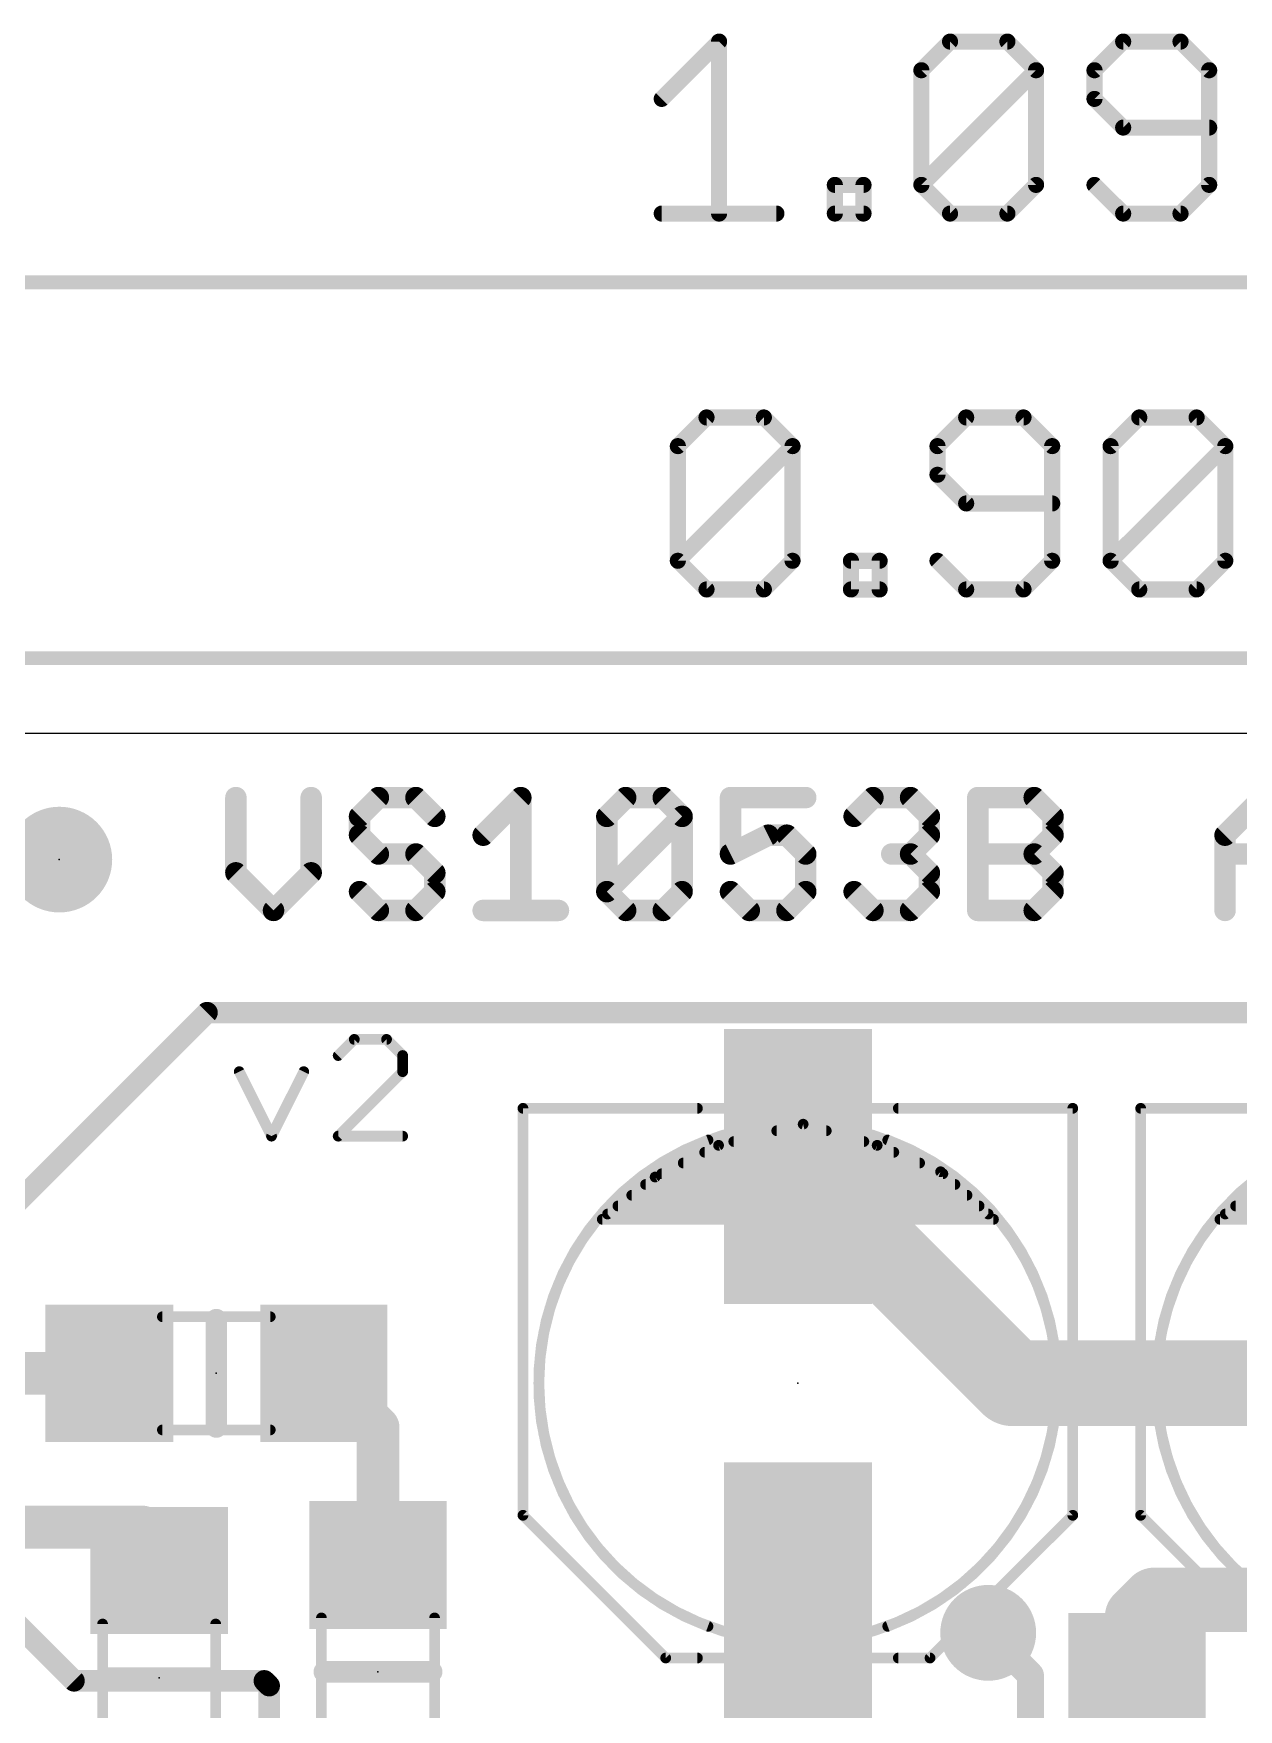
# Model space of a CAD drawing. Extents: x -6.5 to 37.6, y -9.6 to 64.3.
# Drawn here: x 5.47 to 16.87, y 48.47 to 64.33 of the extents above; entities that cross this region are included whole.
import ezdxf

# ---------------------------------------------------------------- set-up
doc = ezdxf.new("R2010")
doc.units = 0
for name, color, linetype in [('1', 12, 'CONTINUOUS'), ('16', 132, 'CONTINUOUS'), ('18', 110, 'CONTINUOUS'), ('20', 53, 'CONTINUOUS'), ('21', 40, 'CONTINUOUS'), ('23', 53, 'CONTINUOUS'), ('51', 253, 'CONTINUOUS')]:
    doc.layers.add(name, color=color, linetype=linetype)

# ---------------------------------------------------------------- blocks, each defined once
blk = doc.blocks.new('RECT')
blk.add_solid([(-0.5, -0.5), (0.5, -0.5), (-0.5, 0.5), (0.5, 0.5)])
blk = doc.blocks.new('PIE')
at = {"const_width": 0.5}
blk.add_lwpolyline([(0, -0.25, 1), (0, 0.25, 1), (0, -0.25)], format="xyb", dxfattribs=at)
blk = doc.blocks.new('ROUNDV')
at = {"const_width": 0.5}
blk.add_lwpolyline([(0, -0.25, 1), (0, 0.25, 1), (0, -0.25)], format="xyb", dxfattribs=at)

msp = doc.modelspace()

# ---------------------------------------------------------------- linework, layer by layer
at = {"layer": '1'}
for points, const_width in [([(12.7, 53.612), (12.7, 53.594)], 0.8128), ([(12.7, 53.594), (14.732, 51.562)], 0.8128), ([(6.184, 51.655), (5.1551, 51.655)], 0.4064), ([(8.216, 51.655), (8.729, 51.142)], 0.4064), ([(14.732, 51.562), (19.812, 51.562)], 0.8128), ([(8.729, 51.142), (8.729, 49.847)], 0.4064), ([(3.8, 50.1999), (6.5025, 50.1999)], 0.4064), ([(6.5025, 50.1999), (6.5025, 49.9459)], 0.4064), ([(6.5025, 49.9459), (6.659, 49.7894)], 0.4064), ([(15.908, 49.35), (16.07, 49.512)], 0.6096), ([(16.07, 49.512), (18.542, 49.512)], 0.6096), ([(5.854, 48.7459), (5.0699, 49.53)], 0.2032), ([(12.7, 48.768), (12.7, 49.512)], 0.4064), ([(15.908, 49.35), (15.908, 48.788)], 0.6096), ([(14.9, 48.7999), (14.5, 49.1999)], 0.254), ([(7.654, 48.7459), (5.854, 48.7459)], 0.2032), ([(7.7, 48.6999), (7.654, 48.7459)], 0.2032), ([(13.88, 47.588), (12.7, 48.768)], 0.4064), ([(14.9, 46.1999), (14.9, 48.7999)], 0.254), ([(7.7, 48.6999), (7.7, 46.7999)], 0.2032)]:
    msp.add_lwpolyline(points, dxfattribs=dict(at, const_width=const_width))
for points, const_width in [([(12.9032, 53.612, 1), (12.4968, 53.612)], 0.4064), ([(12.8437, 53.7377, 1), (12.5563, 53.4503)], 0.4064), ([(12.4968, 53.594, 1), (12.9032, 53.594)], 0.4064), ([(6.184, 51.5534, 1), (6.184, 51.7566)], 0.2032), ([(8.2878, 51.7268, 1), (8.1442, 51.5832)], 0.2032), ([(14.732, 51.7652, 1), (14.732, 51.3588)], 0.4064), ([(14.5883, 51.4183, 1), (14.8757, 51.7057)], 0.4064), ([(8.8306, 51.142, 1), (8.6274, 51.142)], 0.2032), ([(8.6572, 51.0702, 1), (8.8008, 51.2138)], 0.2032), ([(6.6041, 50.1999, 1), (6.4009, 50.1999)], 0.2032), ([(6.5025, 50.0983, 1), (6.5025, 50.3015)], 0.2032), ([(6.5743, 50.0177, 1), (6.4307, 49.8741)], 0.2032), ([(6.4009, 49.9459, 1), (6.6041, 49.9459)], 0.2032), ([(6.5872, 49.7176, 1), (6.7308, 49.8612)], 0.2032), ([(8.6274, 49.847, 1), (8.8306, 49.847)], 0.2032), ([(16.07, 49.6644, 1), (16.07, 49.3596)], 0.3048), ([(16.1778, 49.4042, 1), (15.9622, 49.6198)], 0.3048), ([(12.8016, 49.512, 1), (12.5984, 49.512)], 0.2032), ([(16.0604, 49.35, 1), (15.7556, 49.35)], 0.3048), ([(15.8002, 49.4578, 1), (16.0158, 49.2422)], 0.3048), ([(14.5449, 49.2448, 1), (14.4551, 49.155)], 0.127), ([(5.854, 48.7967, 1), (5.854, 48.6951)], 0.1016), ([(7.6899, 48.7818, 1), (7.6181, 48.71)], 0.1016), ([(7.654, 48.6951, 1), (7.654, 48.7967)], 0.1016), ([(12.5984, 48.768, 1), (12.8016, 48.768)], 0.2032), ([(12.7718, 48.8398, 1), (12.6282, 48.6962)], 0.2032), ([(14.9635, 48.7999, 1), (14.8365, 48.7999)], 0.127), ([(14.8551, 48.755, 1), (14.9449, 48.8448)], 0.127), ([(15.7556, 48.788, 1), (16.0604, 48.788)], 0.3048), ([(5.8181, 48.71, 1), (5.8899, 48.7818)], 0.1016), ([(7.7508, 48.6999, 1), (7.6492, 48.6999)], 0.1016), ([(7.6641, 48.664, 1), (7.7359, 48.7358)], 0.1016)]:
    msp.add_lwpolyline(points, format="xyb", dxfattribs=dict(at, const_width=const_width))
at = {"layer": '16'}
for points, const_width in [([(7.112, 55.0672), (3.556, 51.5112)], 0.2032), ([(19.7104, 55.0672), (7.112, 55.0672)], 0.2032), ([(6, 51.7999), (5.8, 51.5999)], 0.4064), ([(14.5, 49.1999), (14.6, 49.1999)], 0.254), ([(14.6, 49.1999), (14.7, 49.2999)], 0.254)]:
    msp.add_lwpolyline(points, dxfattribs=dict(at, const_width=const_width))
for points, const_width in [([(7.112, 55.118, 1), (7.112, 55.0164)], 0.1016), ([(7.1479, 55.0313, 1), (7.0761, 55.1031)], 0.1016), ([(6.0718, 51.7281, 1), (5.9281, 51.8717)], 0.2032), ([(5.7281, 51.6717, 1), (5.8718, 51.5281)], 0.2032), ([(14.5, 49.2634, 1), (14.5, 49.1364)], 0.127), ([(14.6, 49.1364, 1), (14.6, 49.2634)], 0.127), ([(14.7449, 49.255, 1), (14.6551, 49.3448)], 0.127), ([(14.5551, 49.2448, 1), (14.6449, 49.155)], 0.127)]:
    msp.add_lwpolyline(points, format="xyb", dxfattribs=dict(at, const_width=const_width))
at = {"layer": '20'}
msp.add_line((25.0952, 57.709), (2.54, 57.709), dxfattribs=at)
at = {"layer": '21'}
for points, const_width in [([(7.385, 57.1017), (7.385, 56.3899)], 0.2032), ([(8.0968, 56.3899), (8.0968, 57.1017)], 0.2032), ([(8.7323, 57.1017), (8.5544, 56.9238)], 0.2032), ([(9.0883, 57.1017), (8.7323, 57.1017)], 0.2032), ([(9.2662, 56.9238), (9.0883, 57.1017)], 0.2032), ([(9.7238, 56.7458), (10.0797, 57.1017)], 0.2032), ([(10.0797, 57.1017), (10.0797, 56.034)], 0.2032), ([(10.8932, 56.9238), (11.0711, 57.1017)], 0.2032), ([(11.0711, 57.1017), (11.427, 57.1017)], 0.2032), ([(11.427, 57.1017), (11.605, 56.9238)], 0.2032), ([(12.7744, 57.1017), (12.0626, 57.1017)], 0.2032), ([(12.0626, 57.1017), (12.0626, 56.5679)], 0.2032), ([(13.232, 56.9238), (13.4099, 57.1017)], 0.2032), ([(13.4099, 57.1017), (13.7658, 57.1017)], 0.2032), ([(13.7658, 57.1017), (13.9438, 56.9238)], 0.2032), ([(14.4014, 56.034), (14.4014, 57.1017)], 0.2032), ([(14.4014, 57.1017), (14.9352, 57.1017)], 0.2032), ([(14.9352, 57.1017), (15.1132, 56.9238)], 0.2032), ([(16.7402, 56.7458), (17.0961, 57.1017)], 0.2032), ([(8.5544, 56.9238), (8.5544, 56.7458)], 0.2032), ([(10.8932, 56.212), (10.8932, 56.9238)], 0.2032), ([(10.8932, 56.212), (11.605, 56.9238)], 0.2032), ([(11.605, 56.9238), (11.605, 56.212)], 0.2032), ([(13.9438, 56.9238), (13.9438, 56.7458)], 0.2032), ([(15.1132, 56.9238), (15.1132, 56.7458)], 0.2032), ([(8.5544, 56.7458), (8.7323, 56.5679)], 0.2032), ([(12.0626, 56.5679), (12.4185, 56.7458)], 0.2032), ([(12.4185, 56.7458), (12.5964, 56.7458)], 0.2032), ([(12.5964, 56.7458), (12.7744, 56.5679)], 0.2032), ([(13.9438, 56.7458), (13.7658, 56.5679)], 0.2032), ([(15.1132, 56.7458), (14.9352, 56.5679)], 0.2032), ([(16.7402, 56.034), (16.7402, 56.7458)], 0.2032), ([(8.7323, 56.5679), (9.0883, 56.5679)], 0.2032), ([(9.0883, 56.5679), (9.2662, 56.3899)], 0.2032), ([(12.7744, 56.5679), (12.7744, 56.212)], 0.2032), ([(13.7658, 56.5679), (13.5879, 56.5679)], 0.2032), ([(13.7658, 56.5679), (13.9438, 56.3899)], 0.2032), ([(14.4014, 56.5679), (14.9352, 56.5679)], 0.2032), ([(14.9352, 56.5679), (15.1132, 56.3899)], 0.2032), ([(16.7402, 56.5679), (17.452, 56.5679)], 0.2032), ([(7.385, 56.3899), (7.7409, 56.034)], 0.2032), ([(7.7409, 56.034), (8.0968, 56.3899)], 0.2032), ([(9.2662, 56.3899), (9.2662, 56.212)], 0.2032), ([(13.9438, 56.3899), (13.9438, 56.212)], 0.2032), ([(15.1132, 56.3899), (15.1132, 56.212)], 0.2032), ([(8.7323, 56.034), (8.5544, 56.212)], 0.2032), ([(9.2662, 56.212), (9.0883, 56.034)], 0.2032), ([(11.0711, 56.034), (10.8932, 56.212)], 0.2032), ([(11.605, 56.212), (11.427, 56.034)], 0.2032), ([(12.2405, 56.034), (12.0626, 56.212)], 0.2032), ([(12.7744, 56.212), (12.5964, 56.034)], 0.2032), ([(13.4099, 56.034), (13.232, 56.212)], 0.2032), ([(13.9438, 56.212), (13.7658, 56.034)], 0.2032), ([(15.1132, 56.212), (14.9352, 56.034)], 0.2032), ([(9.0883, 56.034), (8.7323, 56.034)], 0.2032), ([(9.7238, 56.034), (10.4356, 56.034)], 0.2032), ([(11.427, 56.034), (11.0711, 56.034)], 0.2032), ([(12.5964, 56.034), (12.2405, 56.034)], 0.2032), ([(13.7658, 56.034), (13.4099, 56.034)], 0.2032), ([(14.9352, 56.034), (14.4014, 56.034)], 0.2032), ([(8.5048, 54.814), (8.3523, 54.6615)], 0.1016), ([(8.8099, 54.814), (8.5048, 54.814)], 0.1016), ([(8.9624, 54.6615), (8.8099, 54.814)], 0.1016), ([(8.9624, 54.5089), (8.9624, 54.6615)], 0.1016), ([(7.4168, 54.5089), (7.7219, 53.8988)], 0.1016), ([(7.7219, 53.8988), (8.0269, 54.5089)], 0.1016), ([(8.3523, 53.8988), (8.9624, 54.5089)], 0.1016), ([(10.1, 50.312), (10.1, 54.162)], 0.1016), ([(10.1, 54.162), (11.75, 54.162)], 0.1016), ([(13.65, 54.162), (15.3, 54.162)], 0.1016), ([(15.3, 54.162), (15.3, 50.312)], 0.1016), ([(15.942, 50.312), (15.942, 54.162)], 0.1016), ([(15.942, 54.162), (17.592, 54.162)], 0.1016), ([(8.9624, 53.8988), (8.3523, 53.8988)], 0.1016), ([(7.2, 51.147), (7.2, 52.163)], 0.2032), ([(11.45, 48.962), (10.1, 50.312)], 0.1016), ([(15.3, 50.312), (13.95, 48.962)], 0.1016), ([(17.292, 48.962), (15.942, 50.312)], 0.1016), ([(11.75, 48.962), (11.45, 48.962)], 0.1016), ([(13.95, 48.962), (13.65, 48.962)], 0.1016), ([(7.167, 48.7734), (6.151, 48.7734)], 0.2032), ([(8.221, 48.831), (9.237, 48.831)], 0.2032)]:
    msp.add_lwpolyline(points, dxfattribs=dict(at, const_width=const_width))
for points, const_width in [([(7.4358, 57.1017, 1), (7.3342, 57.1017)], 0.1016), ([(8.1476, 57.1017, 1), (8.046, 57.1017)], 0.1016), ([(8.7323, 57.1525, 1), (8.7323, 57.0509)], 0.1016), ([(8.7683, 57.0658, 1), (8.6964, 57.1376)], 0.1016), ([(9.1242, 57.1376, 1), (9.0523, 57.0658)], 0.1016), ([(9.0883, 57.0509, 1), (9.0883, 57.1525)], 0.1016), ([(10.1305, 57.1017, 1), (10.0289, 57.1017)], 0.1016), ([(10.1156, 57.0658, 1), (10.0438, 57.1376)], 0.1016), ([(11.0711, 57.1525, 1), (11.0711, 57.0509)], 0.1016), ([(11.1071, 57.0658, 1), (11.0352, 57.1376)], 0.1016), ([(11.463, 57.1376, 1), (11.3911, 57.0658)], 0.1016), ([(11.427, 57.0509, 1), (11.427, 57.1525)], 0.1016), ([(12.0626, 57.1525, 1), (12.0626, 57.0509)], 0.1016), ([(12.1134, 57.1017, 1), (12.0118, 57.1017)], 0.1016), ([(12.7744, 57.0509, 1), (12.7744, 57.1525)], 0.1016), ([(13.4099, 57.1525, 1), (13.4099, 57.0509)], 0.1016), ([(13.4459, 57.0658, 1), (13.374, 57.1376)], 0.1016), ([(13.8018, 57.1376, 1), (13.7299, 57.0658)], 0.1016), ([(13.7658, 57.0509, 1), (13.7658, 57.1525)], 0.1016), ([(14.4522, 57.1017, 1), (14.3506, 57.1017)], 0.1016), ([(14.4014, 57.1525, 1), (14.4014, 57.0509)], 0.1016), ([(14.9712, 57.1376, 1), (14.8993, 57.0658)], 0.1016), ([(14.9352, 57.0509, 1), (14.9352, 57.1525)], 0.1016), ([(8.6052, 56.9238, 1), (8.5036, 56.9238)], 0.1016), ([(8.5185, 56.9597, 1), (8.5903, 56.8878)], 0.1016), ([(9.2303, 56.8878, 1), (9.3021, 56.9597)], 0.1016), ([(10.944, 56.9238, 1), (10.8424, 56.9238)], 0.1016), ([(10.8573, 56.9597, 1), (10.9291, 56.8878)], 0.1016), ([(11.6558, 56.9238, 1), (11.5542, 56.9238)], 0.1016), ([(11.6409, 56.8878, 1), (11.5691, 56.9597)], 0.1016), ([(11.5691, 56.8878, 1), (11.6409, 56.9597)], 0.1016), ([(13.1961, 56.9597, 1), (13.2679, 56.8878)], 0.1016), ([(13.9946, 56.9238, 1), (13.893, 56.9238)], 0.1016), ([(13.9079, 56.8878, 1), (13.9797, 56.9597)], 0.1016), ([(15.164, 56.9238, 1), (15.0624, 56.9238)], 0.1016), ([(15.0773, 56.8878, 1), (15.1491, 56.9597)], 0.1016), ([(8.5903, 56.7817, 1), (8.5185, 56.7099)], 0.1016), ([(8.5036, 56.7458, 1), (8.6052, 56.7458)], 0.1016), ([(9.6879, 56.7817, 1), (9.7597, 56.7099)], 0.1016), ([(12.4185, 56.7966, 1), (12.4185, 56.695)], 0.1016), ([(12.4412, 56.7004, 1), (12.3958, 56.7912)], 0.1016), ([(12.6324, 56.7817, 1), (12.5605, 56.7099)], 0.1016), ([(12.5964, 56.695, 1), (12.5964, 56.7966)], 0.1016), ([(13.893, 56.7458, 1), (13.9946, 56.7458)], 0.1016), ([(13.9797, 56.7099, 1), (13.9079, 56.7817)], 0.1016), ([(15.0624, 56.7458, 1), (15.164, 56.7458)], 0.1016), ([(15.1491, 56.7099, 1), (15.0773, 56.7817)], 0.1016), ([(16.791, 56.7458, 1), (16.6894, 56.7458)], 0.1016), ([(16.7043, 56.7817, 1), (16.7761, 56.7099)], 0.1016), ([(8.7323, 56.6187, 1), (8.7323, 56.5171)], 0.1016), ([(8.6964, 56.5319, 1), (8.7683, 56.6038)], 0.1016), ([(9.1242, 56.6038, 1), (9.0523, 56.5319)], 0.1016), ([(9.0883, 56.5171, 1), (9.0883, 56.6187)], 0.1016), ([(12.0399, 56.6133, 1), (12.0853, 56.5224)], 0.1016), ([(12.0118, 56.5679, 1), (12.1134, 56.5679)], 0.1016), ([(12.8252, 56.5679, 1), (12.7236, 56.5679)], 0.1016), ([(12.7385, 56.5319, 1), (12.8103, 56.6038)], 0.1016), ([(13.5879, 56.6187, 1), (13.5879, 56.5171)], 0.1016), ([(13.8018, 56.6038, 1), (13.7299, 56.5319)], 0.1016), ([(13.7299, 56.6038, 1), (13.8018, 56.5319)], 0.1016), ([(13.7658, 56.5171, 1), (13.7658, 56.6187)], 0.1016), ([(14.4014, 56.6187, 1), (14.4014, 56.5171)], 0.1016), ([(14.9712, 56.6038, 1), (14.8993, 56.5319)], 0.1016), ([(14.8993, 56.6038, 1), (14.9712, 56.5319)], 0.1016), ([(14.9352, 56.5171, 1), (14.9352, 56.6187)], 0.1016), ([(16.7402, 56.6187, 1), (16.7402, 56.5171)], 0.1016), ([(7.4209, 56.4258, 1), (7.3491, 56.354)], 0.1016), ([(8.1327, 56.354, 1), (8.0609, 56.4258)], 0.1016), ([(9.317, 56.3899, 1), (9.2154, 56.3899)], 0.1016), ([(9.2303, 56.354, 1), (9.3021, 56.4258)], 0.1016), ([(13.9946, 56.3899, 1), (13.893, 56.3899)], 0.1016), ([(13.9079, 56.354, 1), (13.9797, 56.4258)], 0.1016), ([(15.164, 56.3899, 1), (15.0624, 56.3899)], 0.1016), ([(15.0773, 56.354, 1), (15.1491, 56.4258)], 0.1016), ([(7.3342, 56.3899, 1), (7.4358, 56.3899)], 0.1016), ([(8.046, 56.3899, 1), (8.1476, 56.3899)], 0.1016), ([(8.5903, 56.2479, 1), (8.5185, 56.176)], 0.1016), ([(9.3021, 56.176, 1), (9.2303, 56.2479)], 0.1016), ([(10.9291, 56.2479, 1), (10.8573, 56.176)], 0.1016), ([(10.8573, 56.2479, 1), (10.9291, 56.176)], 0.1016), ([(11.6409, 56.176, 1), (11.5691, 56.2479)], 0.1016), ([(12.0985, 56.2479, 1), (12.0267, 56.176)], 0.1016), ([(12.8103, 56.176, 1), (12.7385, 56.2479)], 0.1016), ([(13.2679, 56.2479, 1), (13.1961, 56.176)], 0.1016), ([(13.9797, 56.176, 1), (13.9079, 56.2479)], 0.1016), ([(15.1491, 56.176, 1), (15.0773, 56.2479)], 0.1016), ([(8.7323, 56.0848, 1), (8.7323, 55.9832)], 0.1016), ([(9.0883, 55.9832, 1), (9.0883, 56.0848)], 0.1016), ([(9.2154, 56.212, 1), (9.317, 56.212)], 0.1016), ([(9.7238, 56.0848, 1), (9.7238, 55.9832)], 0.1016), ([(10.4356, 55.9832, 1), (10.4356, 56.0848)], 0.1016), ([(10.8424, 56.212, 1), (10.944, 56.212)], 0.1016), ([(11.0711, 56.0848, 1), (11.0711, 55.9832)], 0.1016), ([(11.427, 55.9832, 1), (11.427, 56.0848)], 0.1016), ([(11.5542, 56.212, 1), (11.6558, 56.212)], 0.1016), ([(12.2405, 56.0848, 1), (12.2405, 55.9832)], 0.1016), ([(12.5964, 55.9832, 1), (12.5964, 56.0848)], 0.1016), ([(12.7236, 56.212, 1), (12.8252, 56.212)], 0.1016), ([(13.4099, 56.0848, 1), (13.4099, 55.9832)], 0.1016), ([(13.7658, 55.9832, 1), (13.7658, 56.0848)], 0.1016), ([(13.893, 56.212, 1), (13.9946, 56.212)], 0.1016), ([(14.4014, 56.0848, 1), (14.4014, 55.9832)], 0.1016), ([(14.9352, 55.9832, 1), (14.9352, 56.0848)], 0.1016), ([(15.0624, 56.212, 1), (15.164, 56.212)], 0.1016), ([(7.705, 56.0699, 1), (7.7768, 55.9981)], 0.1016), ([(7.705, 55.9981, 1), (7.7768, 56.0699)], 0.1016), ([(8.6964, 55.9981, 1), (8.7683, 56.0699)], 0.1016), ([(9.0523, 56.0699, 1), (9.1242, 55.9981)], 0.1016), ([(10.0289, 56.034, 1), (10.1305, 56.034)], 0.1016), ([(11.0352, 55.9981, 1), (11.1071, 56.0699)], 0.1016), ([(11.3911, 56.0699, 1), (11.463, 55.9981)], 0.1016), ([(12.2046, 55.9981, 1), (12.2765, 56.0699)], 0.1016), ([(12.5605, 56.0699, 1), (12.6324, 55.9981)], 0.1016), ([(13.374, 55.9981, 1), (13.4459, 56.0699)], 0.1016), ([(13.7299, 56.0699, 1), (13.8018, 55.9981)], 0.1016), ([(14.3506, 56.034, 1), (14.4522, 56.034)], 0.1016), ([(14.8993, 56.0699, 1), (14.9712, 55.9981)], 0.1016), ([(16.6894, 56.034, 1), (16.791, 56.034)], 0.1016), ([(8.5048, 54.8394, 1), (8.5048, 54.7886)], 0.0508), ([(8.5228, 54.796, 1), (8.4869, 54.8319)], 0.0508), ([(8.8279, 54.8319, 1), (8.7919, 54.796)], 0.0508), ([(8.8099, 54.7886, 1), (8.8099, 54.8394)], 0.0508), ([(8.3344, 54.6794, 1), (8.3703, 54.6435)], 0.0508), ([(8.9878, 54.6615, 1), (8.937, 54.6615)], 0.0508), ([(8.9445, 54.6435, 1), (8.9804, 54.6794)], 0.0508), ([(7.4395, 54.5203, 1), (7.3941, 54.4976)], 0.0508), ([(8.0496, 54.4976, 1), (8.0042, 54.5203)], 0.0508), ([(8.9804, 54.491, 1), (8.9445, 54.5269)], 0.0508), ([(8.937, 54.5089, 1), (8.9878, 54.5089)], 0.0508), ([(10.1254, 54.162, 1), (10.0746, 54.162)], 0.0508), ([(10.1, 54.1874, 1), (10.1, 54.1366)], 0.0508), ([(11.75, 54.1366, 1), (11.75, 54.1874)], 0.0508), ([(13.65, 54.1874, 1), (13.65, 54.1366)], 0.0508), ([(15.3254, 54.162, 1), (15.2746, 54.162)], 0.0508), ([(15.3, 54.1366, 1), (15.3, 54.1874)], 0.0508), ([(15.9674, 54.162, 1), (15.9166, 54.162)], 0.0508), ([(15.942, 54.1874, 1), (15.942, 54.1366)], 0.0508), ([(7.6991, 53.9102, 1), (7.7446, 53.8874)], 0.0508), ([(7.6991, 53.8874, 1), (7.7446, 53.9102)], 0.0508), ([(8.3523, 53.9242, 1), (8.3523, 53.8734)], 0.0508), ([(8.3344, 53.9168, 1), (8.3703, 53.8808)], 0.0508), ([(8.9624, 53.8734, 1), (8.9624, 53.9242)], 0.0508), ([(11.85, 53.862, 0.6965), (11.85, 49.262)], 0.1016), ([(11.8588, 53.8382, 1), (11.8412, 53.8858)], 0.0508), ([(13.55, 49.262, 0.6965), (13.55, 53.862)], 0.1016), ([(13.5588, 53.8858, 1), (13.5412, 53.8382)], 0.0508), ([(17.692, 53.862, 0.6965), (17.692, 49.262)], 0.1016), ([(7.2508, 52.163, 1), (7.1492, 52.163)], 0.1016), ([(7.1492, 51.147, 1), (7.2508, 51.147)], 0.1016), ([(10.118, 50.33, 1), (10.082, 50.294)], 0.0508), ([(10.0746, 50.312, 1), (10.1254, 50.312)], 0.0508), ([(15.2746, 50.312, 1), (15.3254, 50.312)], 0.0508), ([(15.318, 50.294, 1), (15.282, 50.33)], 0.0508), ([(15.96, 50.33, 1), (15.924, 50.294)], 0.0508), ([(15.9166, 50.312, 1), (15.9674, 50.312)], 0.0508), ([(11.8412, 49.2382, 1), (11.8588, 49.2858)], 0.0508), ([(13.5412, 49.2858, 1), (13.5588, 49.2382)], 0.0508), ([(11.45, 48.9874, 1), (11.45, 48.9366)], 0.0508), ([(11.432, 48.944, 1), (11.468, 48.98)], 0.0508), ([(11.75, 48.9366, 1), (11.75, 48.9874)], 0.0508), ([(13.65, 48.9874, 1), (13.65, 48.9366)], 0.0508), ([(13.932, 48.98, 1), (13.968, 48.944)], 0.0508), ([(13.95, 48.9366, 1), (13.95, 48.9874)], 0.0508), ([(6.151, 48.8242, 1), (6.151, 48.7226)], 0.1016), ([(7.167, 48.7226, 1), (7.167, 48.8242)], 0.1016), ([(8.221, 48.8818, 1), (8.221, 48.7802)], 0.1016), ([(9.237, 48.7802, 1), (9.237, 48.8818)], 0.1016)]:
    msp.add_lwpolyline(points, format="xyb", dxfattribs=dict(at, const_width=const_width))
at = {"layer": '23'}
for p in [(5.715, 56.515), (7.2, 51.655), (12.7, 51.562), (6.659, 48.7734), (8.729, 48.831)]:
    msp.add_point(p, dxfattribs=at)
at = {"layer": '51'}
for points, const_width in [([(11.4124, 63.7114), (11.9547, 64.2537)], 0.1524), ([(11.9547, 64.2537), (11.9547, 62.6267)], 0.1524), ([(13.8681, 63.9825), (14.1393, 64.2537)], 0.1524), ([(14.1393, 64.2537), (14.6816, 64.2537)], 0.1524), ([(14.6816, 64.2537), (14.9528, 63.9825)], 0.1524), ([(15.7765, 64.2537), (15.5053, 63.9825)], 0.1524), ([(16.3188, 64.2537), (15.7765, 64.2537)], 0.1524), ([(16.59, 63.9825), (16.3188, 64.2537)], 0.1524), ([(13.8681, 62.8979), (13.8681, 63.9825)], 0.1524), ([(13.8681, 62.8979), (14.9528, 63.9825)], 0.1524), ([(14.9528, 63.9825), (14.9528, 62.8979)], 0.1524), ([(15.5053, 63.9825), (15.5053, 63.7114)], 0.1524), ([(16.59, 62.8979), (16.59, 63.9825)], 0.1524), ([(15.5053, 63.7114), (15.7765, 63.4402)], 0.1524), ([(15.7765, 63.4402), (16.59, 63.4402)], 0.1524), ([(13.0496, 62.6267), (13.0496, 62.8979)], 0.1524), ([(13.0496, 62.8979), (13.3207, 62.8979)], 0.1524), ([(13.3207, 62.8979), (13.3207, 62.6267)], 0.1524), ([(14.1393, 62.6267), (13.8681, 62.8979)], 0.1524), ([(14.9528, 62.8979), (14.6816, 62.6267)], 0.1524), ([(15.5053, 62.8979), (15.7765, 62.6267)], 0.1524), ([(16.3188, 62.6267), (16.59, 62.8979)], 0.1524), ([(11.4124, 62.6267), (12.4971, 62.6267)], 0.1524), ([(13.3207, 62.6267), (13.0496, 62.6267)], 0.1524), ([(14.6816, 62.6267), (14.1393, 62.6267)], 0.1524), ([(15.7765, 62.6267), (16.3188, 62.6267)], 0.1524), ([(0.065, 61.976), (27.5702, 61.976)], 0.13), ([(11.5648, 60.4265), (11.836, 60.6977)], 0.1524), ([(11.836, 60.6977), (12.3783, 60.6977)], 0.1524), ([(12.3783, 60.6977), (12.6495, 60.4265)], 0.1524), ([(14.2917, 60.6977), (14.0205, 60.4265)], 0.1524), ([(14.834, 60.6977), (14.2917, 60.6977)], 0.1524), ([(15.1052, 60.4265), (14.834, 60.6977)], 0.1524), ([(15.6577, 60.4265), (15.9289, 60.6977)], 0.1524), ([(15.9289, 60.6977), (16.4712, 60.6977)], 0.1524), ([(16.4712, 60.6977), (16.7424, 60.4265)], 0.1524), ([(11.5648, 59.3419), (11.5648, 60.4265)], 0.1524), ([(11.5648, 59.3419), (12.6495, 60.4265)], 0.1524), ([(12.6495, 60.4265), (12.6495, 59.3419)], 0.1524), ([(14.0205, 60.4265), (14.0205, 60.1554)], 0.1524), ([(15.1052, 59.3419), (15.1052, 60.4265)], 0.1524), ([(15.6577, 59.3419), (15.6577, 60.4265)], 0.1524), ([(15.6577, 59.3419), (16.7424, 60.4265)], 0.1524), ([(16.7424, 60.4265), (16.7424, 59.3419)], 0.1524), ([(14.0205, 60.1554), (14.2917, 59.8842)], 0.1524), ([(14.2917, 59.8842), (15.1052, 59.8842)], 0.1524), ([(11.836, 59.0707), (11.5648, 59.3419)], 0.1524), ([(12.6495, 59.3419), (12.3783, 59.0707)], 0.1524), ([(13.202, 59.0707), (13.202, 59.3419)], 0.1524), ([(13.202, 59.3419), (13.4731, 59.3419)], 0.1524), ([(13.4731, 59.3419), (13.4731, 59.0707)], 0.1524), ([(14.0205, 59.3419), (14.2917, 59.0707)], 0.1524), ([(14.834, 59.0707), (15.1052, 59.3419)], 0.1524), ([(15.9289, 59.0707), (15.6577, 59.3419)], 0.1524), ([(16.7424, 59.3419), (16.4712, 59.0707)], 0.1524), ([(12.3783, 59.0707), (11.836, 59.0707)], 0.1524), ([(13.4731, 59.0707), (13.202, 59.0707)], 0.1524), ([(14.2917, 59.0707), (14.834, 59.0707)], 0.1524), ([(16.4712, 59.0707), (15.9289, 59.0707)], 0.1524), ([(2.605, 58.42), (25.335, 58.42)], 0.13), ([(10.1, 50.312), (10.1, 54.162)], 0.1016), ([(10.1, 54.162), (15.3, 54.162)], 0.1016), ([(15.3, 54.162), (15.3, 50.312)], 0.1016), ([(15.942, 50.312), (15.942, 54.162)], 0.1016), ([(15.942, 54.162), (21.142, 54.162)], 0.1016), ([(12.75, 54.012), (11.95, 53.812)], 0.1016), ([(12.5004, 53.9496), (12.9684, 53.9496)], 0.1016), ([(13.45, 53.812), (12.75, 54.012)], 0.1016), ([(11.95, 53.812), (11.35, 53.512)], 0.1016), ([(11.8188, 53.7464), (13.6074, 53.7464)], 0.1016), ([(12.094, 53.848), (13.324, 53.848)], 0.1016), ([(14.05, 53.562), (13.45, 53.812)], 0.1016), ([(11.4124, 53.5432), (14.0712, 53.5432)], 0.1016), ([(11.6156, 53.6448), (13.8513, 53.6448)], 0.1016), ([(14.5, 53.162), (14.05, 53.562)], 0.1016), ([(11.35, 53.512), (10.9, 53.162)], 0.1016), ([(11.2595, 53.4416), (14.1855, 53.4416)], 0.1016), ([(17.192, 53.512), (16.742, 53.162)], 0.1016), ([(10.9982, 53.2384), (14.4141, 53.2384)], 0.1016), ([(11.1289, 53.34), (14.2998, 53.34)], 0.1016), ([(16.8402, 53.2384), (20.2561, 53.2384)], 0.1016), ([(14.55, 53.112), (10.85, 53.112)], 0.1016), ([(10.9, 53.162), (14.5, 53.162)], 0.1016), ([(20.392, 53.112), (16.692, 53.112)], 0.1016), ([(16.742, 53.162), (20.342, 53.162)], 0.1016), ([(7.71, 52.19), (6.69, 52.19)], 0.1016), ([(7.71, 51.12), (6.69, 51.12)], 0.1016), ([(11.45, 48.962), (10.1, 50.312)], 0.1016), ([(15.3, 50.312), (13.95, 48.962)], 0.1016), ([(17.292, 48.962), (15.942, 50.312)], 0.1016), ([(6.124, 49.2834), (6.124, 48.2634)], 0.1016), ([(7.194, 49.2834), (7.194, 48.2634)], 0.1016), ([(8.194, 48.321), (8.194, 49.341)], 0.1016), ([(9.264, 48.321), (9.264, 49.341)], 0.1016), ([(13.95, 48.962), (11.45, 48.962)], 0.1016)]:
    msp.add_lwpolyline(points, dxfattribs=dict(at, const_width=const_width))
for points, const_width in [([(11.9928, 64.2537, 1), (11.9166, 64.2537)], 0.0762), ([(11.9817, 64.2267, 1), (11.9278, 64.2806)], 0.0762), ([(14.1393, 64.2918, 1), (14.1393, 64.2156)], 0.0762), ([(14.1662, 64.2267, 1), (14.1124, 64.2806)], 0.0762), ([(14.7086, 64.2806, 1), (14.6547, 64.2267)], 0.0762), ([(14.6816, 64.2156, 1), (14.6816, 64.2918)], 0.0762), ([(15.7765, 64.2918, 1), (15.7765, 64.2156)], 0.0762), ([(15.8034, 64.2267, 1), (15.7495, 64.2806)], 0.0762), ([(16.3457, 64.2806, 1), (16.2919, 64.2267)], 0.0762), ([(16.3188, 64.2156, 1), (16.3188, 64.2918)], 0.0762), ([(13.9062, 63.9825, 1), (13.83, 63.9825)], 0.0762), ([(14.9909, 63.9825, 1), (14.9147, 63.9825)], 0.0762), ([(14.9797, 63.9556, 1), (14.9259, 64.0095)], 0.0762), ([(15.5434, 63.9825, 1), (15.4672, 63.9825)], 0.0762), ([(16.6281, 63.9825, 1), (16.5519, 63.9825)], 0.0762), ([(13.8412, 64.0095, 1), (13.8951, 63.9556)], 0.0762), ([(14.9259, 63.9556, 1), (14.9797, 64.0095)], 0.0762), ([(15.4784, 64.0095, 1), (15.5322, 63.9556)], 0.0762), ([(16.563, 63.9556, 1), (16.6169, 64.0095)], 0.0762), ([(11.3855, 63.7383, 1), (11.4394, 63.6844)], 0.0762), ([(15.5322, 63.7383, 1), (15.4784, 63.6844)], 0.0762), ([(15.4672, 63.7114, 1), (15.5434, 63.7114)], 0.0762), ([(15.7765, 63.4783, 1), (15.7765, 63.4021)], 0.0762), ([(15.7495, 63.4133, 1), (15.8034, 63.4671)], 0.0762), ([(16.59, 63.4021, 1), (16.59, 63.4783)], 0.0762), ([(13.0877, 62.8979, 1), (13.0115, 62.8979)], 0.0762), ([(13.0496, 62.936, 1), (13.0496, 62.8598)], 0.0762), ([(13.3588, 62.8979, 1), (13.2826, 62.8979)], 0.0762), ([(13.3207, 62.8598, 1), (13.3207, 62.936)], 0.0762), ([(13.8951, 62.9248, 1), (13.8412, 62.8709)], 0.0762), ([(13.8412, 62.9248, 1), (13.8951, 62.8709)], 0.0762), ([(14.9797, 62.8709, 1), (14.9259, 62.9248)], 0.0762), ([(15.5322, 62.9248, 1), (15.4784, 62.8709)], 0.0762), ([(16.6169, 62.8709, 1), (16.563, 62.9248)], 0.0762), ([(13.83, 62.8979, 1), (13.9062, 62.8979)], 0.0762), ([(14.9147, 62.8979, 1), (14.9909, 62.8979)], 0.0762), ([(16.5519, 62.8979, 1), (16.6281, 62.8979)], 0.0762), ([(11.4124, 62.6648, 1), (11.4124, 62.5886)], 0.0762), ([(11.9166, 62.6267, 1), (11.9928, 62.6267)], 0.0762), ([(12.4971, 62.5886, 1), (12.4971, 62.6648)], 0.0762), ([(13.0496, 62.6648, 1), (13.0496, 62.5886)], 0.0762), ([(13.0115, 62.6267, 1), (13.0877, 62.6267)], 0.0762), ([(13.2826, 62.6267, 1), (13.3588, 62.6267)], 0.0762), ([(13.3207, 62.5886, 1), (13.3207, 62.6648)], 0.0762), ([(14.1393, 62.6648, 1), (14.1393, 62.5886)], 0.0762), ([(14.1124, 62.5998, 1), (14.1662, 62.6536)], 0.0762), ([(14.6547, 62.6536, 1), (14.7086, 62.5998)], 0.0762), ([(14.6816, 62.5886, 1), (14.6816, 62.6648)], 0.0762), ([(15.7765, 62.6648, 1), (15.7765, 62.5886)], 0.0762), ([(15.7495, 62.5998, 1), (15.8034, 62.6536)], 0.0762), ([(16.2919, 62.6536, 1), (16.3457, 62.5998)], 0.0762), ([(16.3188, 62.5886, 1), (16.3188, 62.6648)], 0.0762), ([(11.836, 60.7358, 1), (11.836, 60.6596)], 0.0762), ([(11.8629, 60.6707, 1), (11.809, 60.7246)], 0.0762), ([(12.4052, 60.7246, 1), (12.3514, 60.6707)], 0.0762), ([(12.3783, 60.6596, 1), (12.3783, 60.7358)], 0.0762), ([(14.2917, 60.7358, 1), (14.2917, 60.6596)], 0.0762), ([(14.3186, 60.6707, 1), (14.2648, 60.7246)], 0.0762), ([(14.861, 60.7246, 1), (14.8071, 60.6707)], 0.0762), ([(14.834, 60.6596, 1), (14.834, 60.7358)], 0.0762), ([(15.9289, 60.7358, 1), (15.9289, 60.6596)], 0.0762), ([(15.9558, 60.6707, 1), (15.9019, 60.7246)], 0.0762), ([(16.4981, 60.7246, 1), (16.4443, 60.6707)], 0.0762), ([(16.4712, 60.6596, 1), (16.4712, 60.7358)], 0.0762), ([(11.6029, 60.4265, 1), (11.5267, 60.4265)], 0.0762), ([(11.5379, 60.4535, 1), (11.5918, 60.3996)], 0.0762), ([(12.6876, 60.4265, 1), (12.6114, 60.4265)], 0.0762), ([(12.6764, 60.3996, 1), (12.6225, 60.4535)], 0.0762), ([(12.6225, 60.3996, 1), (12.6764, 60.4535)], 0.0762), ([(14.0586, 60.4265, 1), (13.9824, 60.4265)], 0.0762), ([(13.9936, 60.4535, 1), (14.0475, 60.3996)], 0.0762), ([(15.1433, 60.4265, 1), (15.0671, 60.4265)], 0.0762), ([(15.0783, 60.3996, 1), (15.1321, 60.4535)], 0.0762), ([(15.6958, 60.4265, 1), (15.6196, 60.4265)], 0.0762), ([(15.6308, 60.4535, 1), (15.6846, 60.3996)], 0.0762), ([(16.7805, 60.4265, 1), (16.7043, 60.4265)], 0.0762), ([(16.7693, 60.3996, 1), (16.7154, 60.4535)], 0.0762), ([(16.7154, 60.3996, 1), (16.7693, 60.4535)], 0.0762), ([(14.0475, 60.1823, 1), (13.9936, 60.1284)], 0.0762), ([(13.9824, 60.1554, 1), (14.0586, 60.1554)], 0.0762), ([(14.2917, 59.9223, 1), (14.2917, 59.8461)], 0.0762), ([(14.2648, 59.8573, 1), (14.3186, 59.9111)], 0.0762), ([(15.1052, 59.8461, 1), (15.1052, 59.9223)], 0.0762), ([(11.5918, 59.3688, 1), (11.5379, 59.3149)], 0.0762), ([(11.5379, 59.3688, 1), (11.5918, 59.3149)], 0.0762), ([(11.5267, 59.3419, 1), (11.6029, 59.3419)], 0.0762), ([(12.6114, 59.3419, 1), (12.6876, 59.3419)], 0.0762), ([(12.6764, 59.3149, 1), (12.6225, 59.3688)], 0.0762), ([(13.2401, 59.3419, 1), (13.1639, 59.3419)], 0.0762), ([(13.202, 59.38, 1), (13.202, 59.3038)], 0.0762), ([(13.5112, 59.3419, 1), (13.435, 59.3419)], 0.0762), ([(13.4731, 59.3038, 1), (13.4731, 59.38)], 0.0762), ([(14.0475, 59.3688, 1), (13.9936, 59.3149)], 0.0762), ([(15.0671, 59.3419, 1), (15.1433, 59.3419)], 0.0762), ([(15.1321, 59.3149, 1), (15.0783, 59.3688)], 0.0762), ([(15.6846, 59.3688, 1), (15.6308, 59.3149)], 0.0762), ([(15.6308, 59.3688, 1), (15.6846, 59.3149)], 0.0762), ([(15.6196, 59.3419, 1), (15.6958, 59.3419)], 0.0762), ([(16.7043, 59.3419, 1), (16.7805, 59.3419)], 0.0762), ([(16.7693, 59.3149, 1), (16.7154, 59.3688)], 0.0762), ([(11.836, 59.1088, 1), (11.836, 59.0326)], 0.0762), ([(12.3783, 59.0326, 1), (12.3783, 59.1088)], 0.0762), ([(13.202, 59.1088, 1), (13.202, 59.0326)], 0.0762), ([(13.4731, 59.0326, 1), (13.4731, 59.1088)], 0.0762), ([(14.2917, 59.1088, 1), (14.2917, 59.0326)], 0.0762), ([(14.834, 59.0326, 1), (14.834, 59.1088)], 0.0762), ([(15.9289, 59.1088, 1), (15.9289, 59.0326)], 0.0762), ([(16.4712, 59.0326, 1), (16.4712, 59.1088)], 0.0762), ([(11.809, 59.0438, 1), (11.8629, 59.0976)], 0.0762), ([(12.3514, 59.0976, 1), (12.4052, 59.0438)], 0.0762), ([(13.1639, 59.0707, 1), (13.2401, 59.0707)], 0.0762), ([(13.435, 59.0707, 1), (13.5112, 59.0707)], 0.0762), ([(14.2648, 59.0438, 1), (14.3186, 59.0976)], 0.0762), ([(14.8071, 59.0976, 1), (14.861, 59.0438)], 0.0762), ([(15.9019, 59.0438, 1), (15.9558, 59.0976)], 0.0762), ([(16.4443, 59.0976, 1), (16.4981, 59.0438)], 0.0762), ([(10.1254, 54.162, 1), (10.0746, 54.162)], 0.0508), ([(10.1, 54.1874, 1), (10.1, 54.1366)], 0.0508), ([(15.3254, 54.162, 1), (15.2746, 54.162)], 0.0508), ([(15.3, 54.1366, 1), (15.3, 54.1874)], 0.0508), ([(15.9674, 54.162, 1), (15.9166, 54.162)], 0.0508), ([(15.942, 54.1874, 1), (15.942, 54.1366)], 0.0508), ([(12.7, 49.112, 1), (12.7, 54.012, 1), (12.7, 49.112)], 0.1016), ([(12.5004, 53.975, 1), (12.5004, 53.9242)], 0.0508), ([(12.757, 54.0364, 1), (12.743, 53.9876)], 0.0508), ([(12.7562, 53.9874, 1), (12.7438, 54.0366)], 0.0508), ([(12.9684, 53.9242, 1), (12.9684, 53.975)], 0.0508), ([(18.542, 49.112, 1), (18.542, 54.012, 1), (18.542, 49.112)], 0.1016), ([(11.8188, 53.7718, 1), (11.8188, 53.721)], 0.0508), ([(11.9438, 53.8366, 1), (11.9562, 53.7874)], 0.0508), ([(11.9614, 53.7893, 1), (11.9386, 53.8347)], 0.0508), ([(12.094, 53.8734, 1), (12.094, 53.8226)], 0.0508), ([(13.324, 53.8226, 1), (13.324, 53.8734)], 0.0508), ([(13.4598, 53.8354, 1), (13.4402, 53.7886)], 0.0508), ([(13.443, 53.7876, 1), (13.457, 53.8364)], 0.0508), ([(13.6074, 53.721, 1), (13.6074, 53.7718)], 0.0508), ([(11.4124, 53.5686, 1), (11.4124, 53.5178)], 0.0508), ([(11.6156, 53.6702, 1), (11.6156, 53.6194)], 0.0508), ([(13.8513, 53.6194, 1), (13.8513, 53.6702)], 0.0508), ([(14.0669, 53.581, 1), (14.0331, 53.543)], 0.0508), ([(14.0402, 53.5386, 1), (14.0598, 53.5854)], 0.0508), ([(14.0712, 53.5178, 1), (14.0712, 53.5686)], 0.0508), ([(11.2595, 53.467, 1), (11.2595, 53.4162)], 0.0508), ([(11.3386, 53.5347, 1), (11.3614, 53.4893)], 0.0508), ([(11.3656, 53.492, 1), (11.3344, 53.532)], 0.0508), ([(14.1855, 53.4162, 1), (14.1855, 53.467)], 0.0508), ([(10.9982, 53.2638, 1), (10.9982, 53.213)], 0.0508), ([(11.1289, 53.3654, 1), (11.1289, 53.3146)], 0.0508), ([(14.2998, 53.3146, 1), (14.2998, 53.3654)], 0.0508), ([(14.4141, 53.213, 1), (14.4141, 53.2638)], 0.0508), ([(16.8402, 53.2638, 1), (16.8402, 53.213)], 0.0508), ([(10.85, 53.1374, 1), (10.85, 53.0866)], 0.0508), ([(10.9, 53.1874, 1), (10.9, 53.1366)], 0.0508), ([(10.8844, 53.182, 1), (10.9156, 53.142)], 0.0508), ([(14.4831, 53.143, 1), (14.5169, 53.181)], 0.0508), ([(14.5, 53.1366, 1), (14.5, 53.1874)], 0.0508), ([(14.55, 53.0866, 1), (14.55, 53.1374)], 0.0508), ([(16.692, 53.1374, 1), (16.692, 53.0866)], 0.0508), ([(16.742, 53.1874, 1), (16.742, 53.1366)], 0.0508), ([(16.7264, 53.182, 1), (16.7576, 53.142)], 0.0508), ([(6.69, 52.2154, 1), (6.69, 52.1646)], 0.0508), ([(7.71, 52.1646, 1), (7.71, 52.2154)], 0.0508), ([(6.69, 51.1454, 1), (6.69, 51.0946)], 0.0508), ([(7.71, 51.0946, 1), (7.71, 51.1454)], 0.0508), ([(10.118, 50.33, 1), (10.082, 50.294)], 0.0508), ([(10.0746, 50.312, 1), (10.1254, 50.312)], 0.0508), ([(15.2746, 50.312, 1), (15.3254, 50.312)], 0.0508), ([(15.318, 50.294, 1), (15.282, 50.33)], 0.0508), ([(15.96, 50.33, 1), (15.924, 50.294)], 0.0508), ([(15.9166, 50.312, 1), (15.9674, 50.312)], 0.0508), ([(6.1494, 49.2834, 1), (6.0986, 49.2834)], 0.0508), ([(7.2194, 49.2834, 1), (7.1686, 49.2834)], 0.0508), ([(8.2194, 49.341, 1), (8.1686, 49.341)], 0.0508), ([(9.2894, 49.341, 1), (9.2386, 49.341)], 0.0508), ([(11.45, 48.9874, 1), (11.45, 48.9366)], 0.0508), ([(11.432, 48.944, 1), (11.468, 48.98)], 0.0508), ([(13.932, 48.98, 1), (13.968, 48.944)], 0.0508), ([(13.95, 48.9366, 1), (13.95, 48.9874)], 0.0508)]:
    msp.add_lwpolyline(points, format="xyb", dxfattribs=dict(at, const_width=const_width))

# ---------------------------------------------------------------- block references
at = {"layer": '1'}
msp.add_blockref('PIE', (5.715, 56.515), dxfattribs=at)
for p, xscale, yscale, rotation in [((12.7, 53.612), 2.6, 1.4, 270), ((6.184, 51.655), 1.2, 1.3, 180), ((8.216, 51.655), 1.2, 1.3, 180), ((12.7, 49.512), 2.6, 1.4, 270), ((8.729, 49.847), 1.2, 1.3, 90), ((6.659, 49.7894), 1.2, 1.3, 270), ((15.908, 48.788), 1.2, 1.3, 270)]:
    msp.add_blockref('RECT', p, dxfattribs=dict(at, xscale=xscale, yscale=yscale, rotation=rotation))
at = {"layer": '18', "xscale": 0.9064, "yscale": 0.9064}
msp.add_blockref('ROUNDV', (14.5, 49.1999), dxfattribs=at)
msp.add_blockref('ROUNDV', (14.5, 49.1999), dxfattribs=at)
at = {"layer": '51'}
for p, xscale, yscale, rotation in [((12.7, 54.237), 0.55, 0.7, 270), ((6.4968, 51.655), 0.5936, 1.3, 180), ((7.9084, 51.655), 0.5832, 1.3, 180), ((8.729, 49.5342), 0.5936, 1.3, 90), ((6.659, 49.4818), 0.5832, 1.3, 270), ((12.7, 48.887), 0.55, 0.7, 270), ((15.908, 48.4804), 0.5832, 1.3, 270)]:
    msp.add_blockref('RECT', p, dxfattribs=dict(at, xscale=xscale, yscale=yscale, rotation=rotation))

doc.saveas('drawing.dxf')
